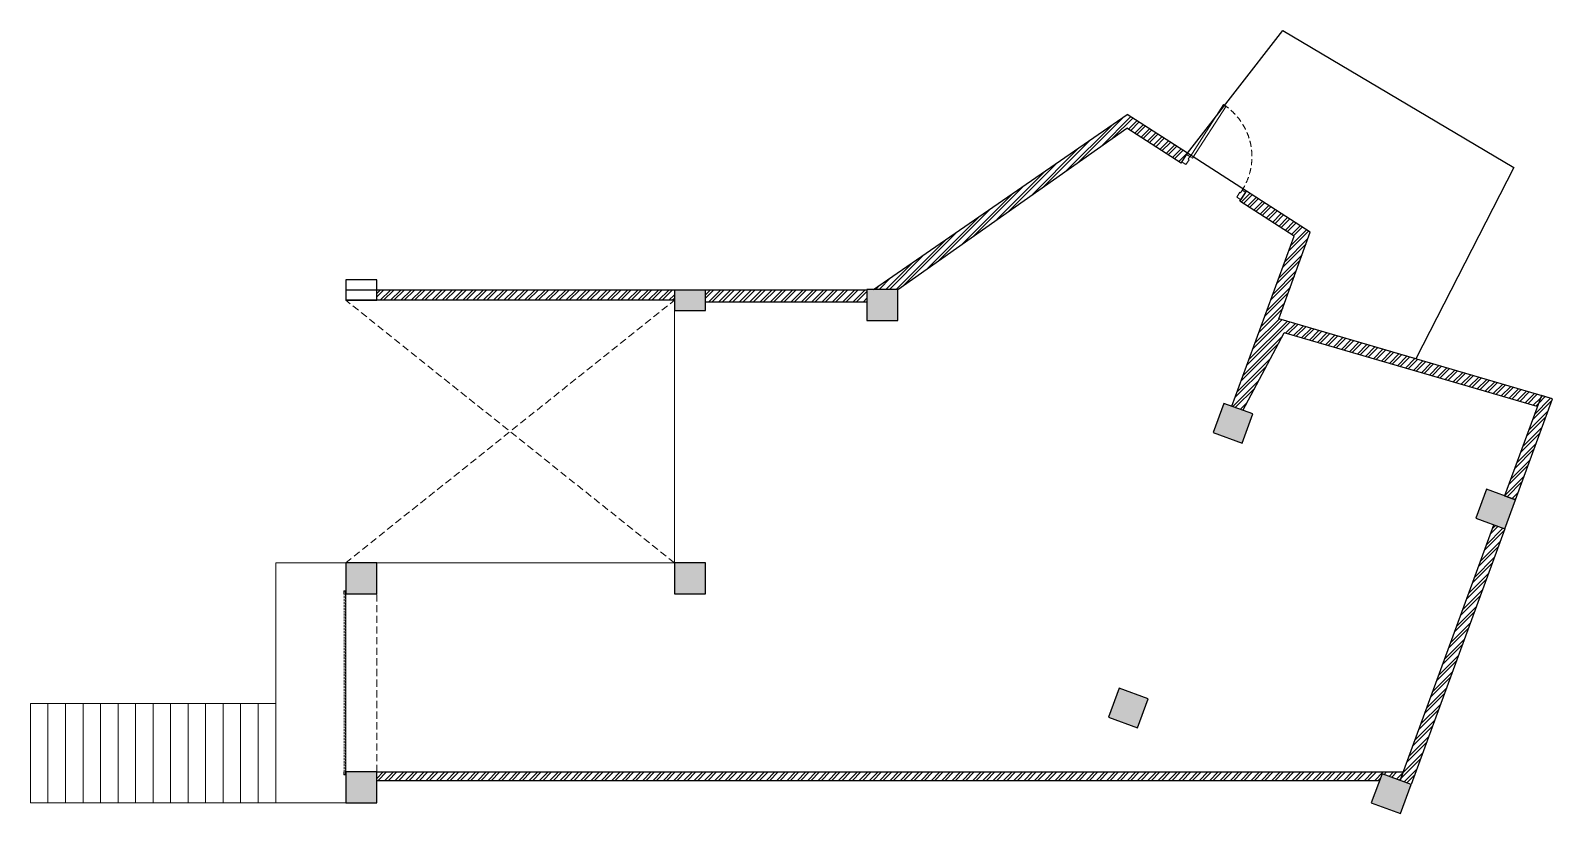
# Model space of a CAD drawing. Header units: feet. Extents: x -23464 to 2606, y 0 to 13404.
import ezdxf

# ---------------------------------------------------------------- set-up
doc = ezdxf.new("R2010")
doc.units = ezdxf.units.FT
doc.header["$LTSCALE"] = 33
doc.header["$MEASUREMENT"] = 0
for name, pattern in [('HIDDEN', [9.525, 6.35, -3.175]), ('HIDDEN2', [4.7625, 3.175, -1.5875]), ('HIDDENX2', [0.75, 0.5, -0.25])]:
    doc.linetypes.add(name, pattern=pattern)
for name, color, linetype, lineweight in [('A-shutter', 8, 'Continuous', 18), ('A-WALL HATCH', 251, 'Continuous', 0), ('beam', 90, 'Continuous', 9), ('column hatch', 5, 'Continuous', 0), ('Door', 2, 'Continuous', 13), ('LENS-DOOR', 34, 'Continuous', 20), ('LENS_DIMENSION', 193, 'Continuous', 0), ('rolling shutter', 1, 'Continuous', 5), ('Steps', 4, 'Continuous', 9)]:
    doc.layers.add(name, color=color, linetype=linetype, lineweight=lineweight)
doc.layers.add('A-WALL', color=1, linetype='Continuous')
doc.layers.add('column', color=10, linetype='Continuous')
pattern_1 = [(45, (-4195598.22, 5465599.98), (-88.2999593, 88.2999593), []), (45, (-4195539.35, 5465599.98), (-88.2999593, 88.2999593), [])]

# ---------------------------------------------------------------- blocks, each defined once
blk = doc.blocks.new('*U4')
at = {"layer": 'A-shutter', "color": 5, "ltscale": 10}
for points in [[(41037660, -1561539), (41037660, -1561544), (41037615, -1561544), (41037615, -1561564), (41037660, -1561564), (41037660, -1561569), (41037610, -1561569), (41037610, -1561539)], [(41040709, -1561539), (41040709, -1561544), (41040754, -1561544), (41040754, -1561564), (41040709, -1561564), (41040709, -1561569), (41040759, -1561569), (41040759, -1561539)]]:
    blk.add_lwpolyline(points, close=True, dxfattribs=at)
at = {"layer": 'A-shutter', "color": 5, "linetype": 'HIDDENX2', "ltscale": 2}
blk.add_lwpolyline([(41037615, -1561544), (41037615, -1561564), (41040754, -1561564), (41040754, -1561544)], close=True, dxfattribs=at)
blk = doc.blocks.new('*U5')
at = {"layer": 'LENS-DOOR'}
for p, q in [((548076, 1779661), (548076, 1778602)), ((548076, 1779661), (548126, 1779661)), ((548126, 1778602), (548126, 1779661)), ((546997, 1778594), (547006, 1778594)), ((546997, 1778459), (546997, 1778594)), ((547006, 1778602), (547064, 1778602)), ((547006, 1778594), (547006, 1778602)), ((547064, 1778548), (547064, 1778602)), ((547064, 1778548), (547081, 1778548)), ((547081, 1778450), (547081, 1778548)), ((548076, 1778602), (548126, 1778602)), ((548114, 1778450), (548114, 1778548)), ((548131, 1778548), (548114, 1778548)), ((548189, 1778602), (548131, 1778602)), ((548131, 1778548), (548131, 1778602)), ((548189, 1778594), (548189, 1778602)), ((548197, 1778594), (548189, 1778594)), ((548197, 1778459), (548197, 1778594)), ((546997, 1778459), (547006, 1778459)), ((547006, 1778450), (547006, 1778459)), ((547006, 1778450), (547081, 1778450)), ((548189, 1778450), (548114, 1778450)), ((548189, 1778450), (548189, 1778459)), ((548197, 1778459), (548189, 1778459))]:
    blk.add_line(p, q, dxfattribs=at)
at = {"layer": 'LENS-DOOR', "color": 7, "linetype": 'HIDDEN2'}
blk.add_ellipse((548126, 1778602), major_axis=(-1058, 0), ratio=1, start_param=-1.570791, end_param=0.051209, dxfattribs=at)

msp = doc.modelspace()

# ---------------------------------------------------------------- hatches: boundary and pattern name
at = {"layer": 'A-WALL HATCH'}
h = msp.add_hatch(dxfattribs=at)
h.set_pattern_fill('ANSI32', color=256, scale=333)
h.set_pattern_definition(pattern_1)
h.paths.add_polyline_path([(183, 498), (261, 712), (48, 712), (-5, 566)])
h.paths.add_polyline_path([(514, 1399), (301, 1399), (48, 712), (261, 712)])
h.paths.add_polyline_path([(1788, 4871), (1600, 4940), (301, 1399), (514, 1399)])
h.paths.add_polyline_path([(2606, 7101), (2414, 7157), (1930, 5840), (2144, 5840)])
h.paths.add_polyline_path([(2144, 5840), (1930, 5840), (1783, 5438), (1970, 5369)])
h.paths.add_polyline_path([(-5753, 10981), (-5753, 11225), (-9022, 8971), (-8609, 8971)])
h.paths.add_polyline_path([(-12434, 8786), (-12434, 8961), (-17534, 8961), (-17534, 8786)])
h.paths.add_polyline_path([(-2638, 10653), (-2748, 10481), (-1821, 9881), (-2889, 6971), (-2698, 6901), (-1990, 8230), (2344, 6968), (2414, 7157), (-2081, 8465), (-1544, 9951)])
h.paths.add_polyline_path([(-3756, 11133), (-3648, 11301), (-4681, 11964), (-5753, 11225), (-5753, 10981), (-4683, 11734)])
h = msp.add_hatch(dxfattribs=at)
h.set_pattern_fill('ANSI32', color=256, scale=333)
h.set_pattern_definition(pattern_1)
h.paths.add_polyline_path([(-9139, 8761), (-9139, 8961), (-11904, 8961), (-11904, 8761)])
h = msp.add_hatch(dxfattribs=at)
h.set_pattern_fill('ANSI32', color=256, scale=333)
h.set_pattern_definition(pattern_1)
h.paths.add_polyline_path([(-17534, 712), (48, 712), (-5, 566), (-315, 680), (-358, 562), (-17534, 562)])
at = {"layer": 'column hatch'}
h = msp.add_hatch(color=251, dxfattribs=at)
h.dxf.hatch_style = 1
h.paths.add_polyline_path([(-17534, 3761), (-17534, 4291), (-18064, 4291), (-18064, 3761)])
h.paths.add_polyline_path([(-17534, 182), (-17534, 712), (-18064, 712), (-18064, 182)])
h.paths.add_polyline_path([(-11904, 3761), (-11904, 4291), (-12434, 4291), (-12434, 3761)])
h.paths.add_polyline_path([(-11904, 8611), (-11904, 8961), (-12434, 8961), (-12434, 8611)])
h.paths.add_polyline_path([(-8609, 8441), (-8609, 8971), (-9139, 8971), (-9139, 8961), (-9139, 8441)])
h.paths.add_polyline_path([(-2711, 6341), (-2529, 6839), (-3026, 7021), (-3209, 6524)])
h.paths.add_polyline_path([(-4500, 1466), (-4318, 1964), (-4815, 2146), (-4998, 1649)])
h.paths.add_polyline_path([(-188, 69), (-5, 566), (-315, 680), (-498, 183)])
h.paths.add_polyline_path([(183, 498), (-5, 566), (-188, 69), (0, 0)])
h.paths.add_polyline_path([(1600, 4940), (1783, 5438), (1473, 5551), (1290, 5054)])
h.paths.add_polyline_path([(1788, 4871), (1970, 5369), (1783, 5438), (1600, 4940)])

# ---------------------------------------------------------------- linework, layer by layer
at = {"layer": 'A-WALL'}
for p, q in [((-9022, 8971), (-4681, 11964)), ((-8609, 8971), (-4683, 11734)), ((-3756, 11133), (-4684, 11734)), ((-3648, 11301), (-4681, 11964)), ((-3756, 11133), (-3648, 11301)), ((-2748, 10481), (-2638, 10653)), ((-1821, 9881), (-2748, 10481)), ((-1544, 9951), (-2638, 10653)), ((-2081, 8465), (-1544, 9951)), ((-2889, 6971), (-1821, 9881)), ((-9139, 8961), (-18064, 8961)), ((-12434, 8786), (-18064, 8786)), ((-11904, 8761), (-9139, 8761)), ((2606, 7101), (-2081, 8465)), ((-2698, 6901), (-1990, 8230)), ((2344, 6968), (-1990, 8230))]:
    msp.add_line(p, q, dxfattribs=at)
for points in [[(-3648, 11301), (-2016, 13404), (1942, 11060), (263, 7783), (-2081, 8465), (-1544, 9951)], [(-17534, 8786), (-17534, 9136), (-18064, 9136), (-18064, 8786)], [(1970, 5369), (2606, 7101), (2414, 7157), (1783, 5438)], [(1788, 4871), (183, 498), (-5, 566), (1600, 4940)], [(-17534, 712), (48, 712), (-5, 566), (-315, 680), (-358, 562), (-17534, 562)]]:
    msp.add_lwpolyline(points, close=True, dxfattribs=at)
at = {"layer": 'beam', "linetype": 'HIDDEN', "ltscale": 0.58}
for p, q in [((-12434, 4291), (-18064, 8786)), ((-18064, 4291), (-12434, 8786))]:
    msp.add_line(p, q, dxfattribs=at)
msp.add_lwpolyline([(-17534, 3761), (-18064, 3761), (-18064, 712), (-17534, 712)], close=True, dxfattribs=at)
at = {"layer": 'column'}
for points in [[(-11904, 8611), (-11904, 8961), (-12434, 8961), (-12434, 8611)], [(-8609, 8441), (-8609, 8971), (-9139, 8971), (-9139, 8441)], [(-2711, 6341), (-2529, 6839), (-3026, 7021), (-3209, 6524)], [(1788, 4871), (1970, 5369), (1473, 5551), (1290, 5054)], [(-17534, 3761), (-17534, 4291), (-18064, 4291), (-18064, 3761)], [(-11904, 3761), (-11904, 4291), (-12434, 4291), (-12434, 3761)], [(-4500, 1466), (-4318, 1964), (-4815, 2146), (-4998, 1649)], [(-17534, 182), (-17534, 712), (-18064, 712), (-18064, 182)], [(0, 0), (183, 498), (-315, 680), (-498, 183)]]:
    msp.add_lwpolyline(points, close=True, dxfattribs=at)
at = {"layer": 'LENS_DIMENSION'}
for points in [[(-19264, 182), (-18064, 182), (-18064, 4291), (-19264, 4291)], [(-23464, 182), (-23164, 182), (-23164, 1882), (-23464, 1882)], [(-23164, 182), (-22864, 182), (-22864, 1882), (-23164, 1882)], [(-22864, 182), (-22564, 182), (-22564, 1882), (-22864, 1882)], [(-22564, 182), (-22264, 182), (-22264, 1882), (-22564, 1882)], [(-22264, 182), (-21964, 182), (-21964, 1882), (-22264, 1882)], [(-21964, 182), (-21664, 182), (-21664, 1882), (-21964, 1882)], [(-21664, 182), (-21364, 182), (-21364, 1882), (-21664, 1882)], [(-21364, 182), (-21064, 182), (-21064, 1882), (-21364, 1882)], [(-21064, 182), (-20764, 182), (-20764, 1882), (-21064, 1882)], [(-20764, 182), (-20464, 182), (-20464, 1882), (-20764, 1882)], [(-20464, 182), (-20164, 182), (-20164, 1882), (-20464, 1882)], [(-20164, 182), (-19864, 182), (-19864, 1882), (-20164, 1882)], [(-19864, 182), (-19564, 182), (-19564, 1882), (-19864, 1882)], [(-19564, 182), (-19264, 182), (-19264, 1882), (-19564, 1882)]]:
    msp.add_lwpolyline(points, close=True, dxfattribs=at)
at = {"layer": 'Steps'}
for p, q in [((-12434, 4291), (-12434, 8657)), ((-18064, 4291), (-12434, 4291))]:
    msp.add_line(p, q, dxfattribs=at)

# ---------------------------------------------------------------- block references
at = {"layer": 'Door', "xscale": -1, "rotation": 327.3180367801377}
msp.add_blockref('*U5', (-502655, -1781747), dxfattribs=at)
at = {"layer": 'rolling shutter', "color": 2, "xscale": -1, "rotation": 269.9999999999481}
msp.add_blockref('*U4', (1543475, -41036948), dxfattribs=at)

doc.saveas('drawing.dxf')
